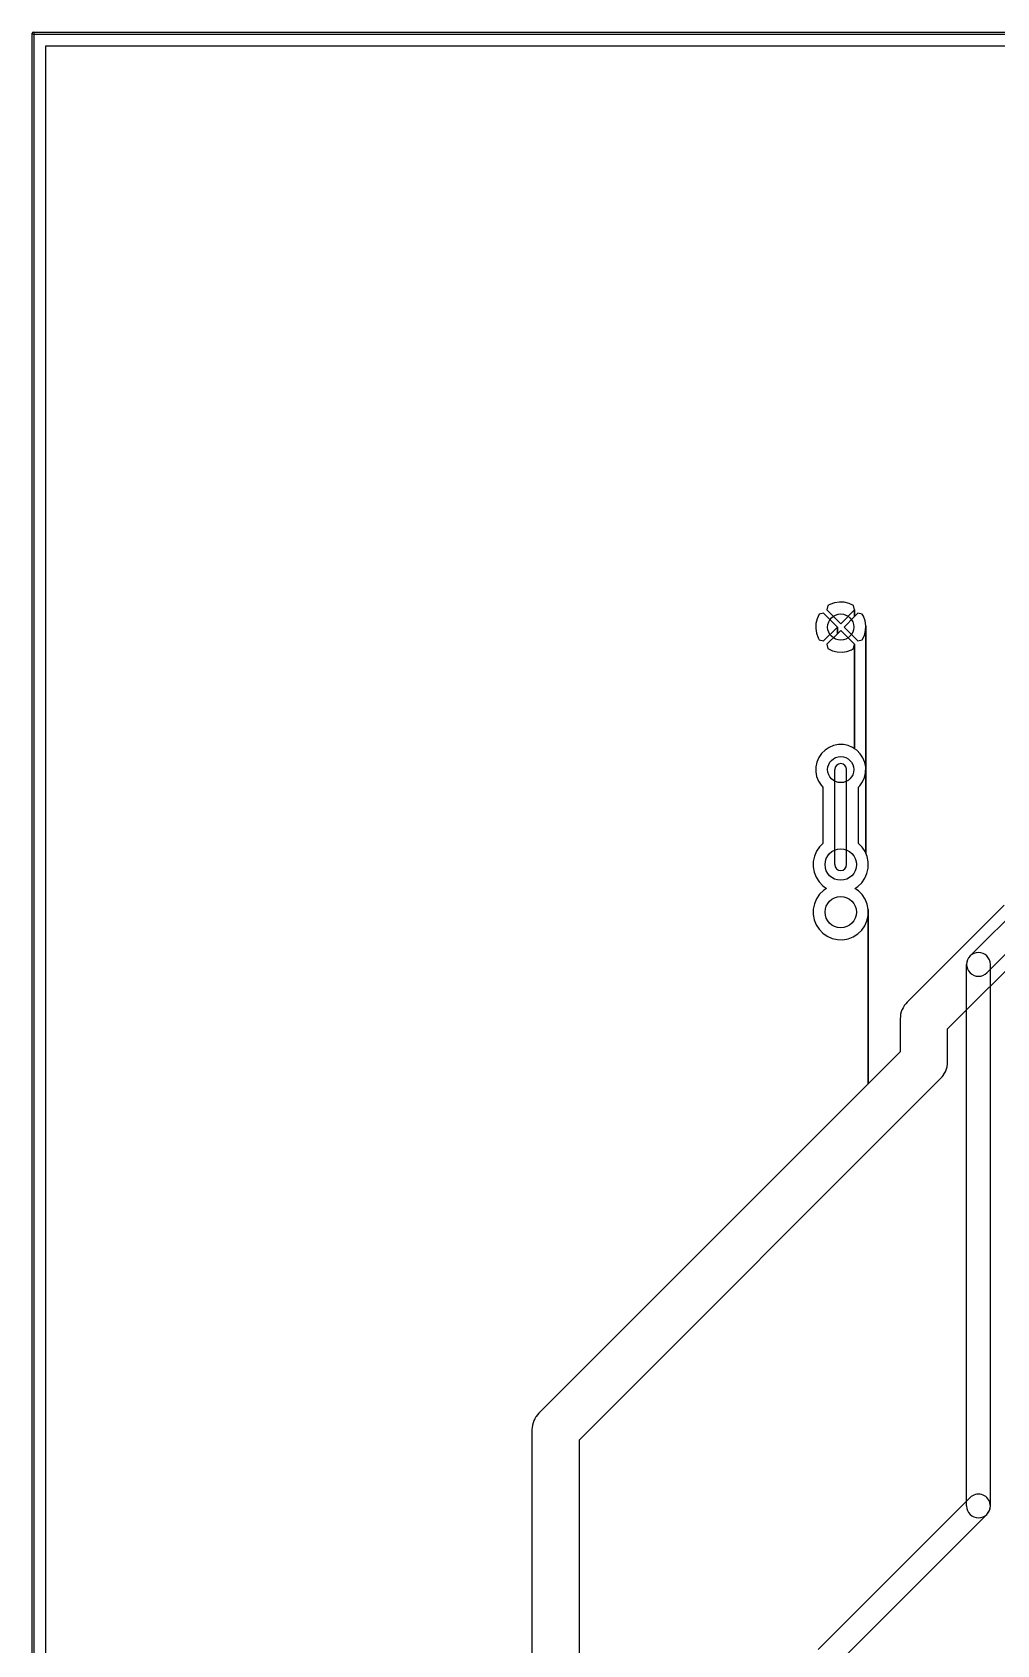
# Model space of a CAD drawing. Extents: x 10 to 213, y -213 to -15.
# Drawn here: x 10.1 to 61.7, y -101.4 to -15.2 of the extents above; entities that cross this region are included whole.
import ezdxf

# ---------------------------------------------------------------- set-up
doc = ezdxf.new("R2010")
doc.units = 0
doc.header["$MEASUREMENT"] = 0
doc.layers.add('BLACK', color=250, linetype='CONTINUOUS')

msp = doc.modelspace()

# ---------------------------------------------------------------- linework, layer by layer
at = {"layer": 'BLACK'}
for p, q in [((10.11, -213.36), (10.11, -15.24)), ((10.16, -15.19), (213.36, -15.19)), ((10.16, -15.29), (213.36, -15.29)), ((10.21, -213.36), (10.21, -15.24)), ((10.845, -212.675), (10.845, -15.925)), ((10.845, -15.925), (212.675, -15.925)), ((10.845, -212.675), (10.845, -15.925)), ((10.845, -15.925), (212.675, -15.925)), ((53.269, -45.6519), (53.0104, -45.6912)), ((53.269, -45.6519), (53.0104, -45.6912)), ((53.5302, -45.6636), (53.269, -45.6519)), ((53.5302, -45.6636), (53.269, -45.6519)), ((53.7842, -45.7258), (53.5302, -45.6636)), ((53.7842, -45.7258), (53.5302, -45.6636)), ((52.0758, -46.5458), (52.0136, -46.7998)), ((52.0758, -46.5458), (52.0136, -46.7998)), ((52.1862, -46.3087), (52.0758, -46.5458)), ((52.1862, -46.3087), (52.0758, -46.5458)), ((52.4198, -46.2494), (52.1862, -46.3087)), ((52.4198, -46.2494), (52.1862, -46.3087)), ((53.1604, -46.99), (52.4198, -46.2494)), ((53.1604, -46.99), (52.4198, -46.2494)), ((52.6587, -45.8362), (52.5994, -46.0698)), ((52.6587, -45.8362), (52.5994, -46.0698)), ((52.5994, -46.0698), (53.34, -46.8104)), ((52.5994, -46.0698), (53.34, -46.8104)), ((52.7644, -45.78), (52.6587, -45.8362)), ((52.7644, -45.78), (52.6587, -45.8362)), ((53.0104, -45.6912), (52.7644, -45.78)), ((53.0104, -45.6912), (52.7644, -45.78)), ((53.34, -46.8104), (54.0806, -46.0698)), ((53.34, -46.8104), (54.0806, -46.0698)), ((54.0806, -46.429), (53.5196, -46.99)), ((54.0806, -46.429), (53.5196, -46.99)), ((54.0213, -45.8362), (53.7842, -45.7258)), ((54.0213, -45.8362), (53.7842, -45.7258)), ((54.0806, -46.0698), (54.0213, -45.8362)), ((54.0806, -46.0698), (54.0213, -45.8362)), ((54.0806, -46.429), (54.0806, -46.0698)), ((54.0806, -46.0698), (54.0806, -46.429)), ((54.0806, -46.429), (54.0806, -46.0698)), ((54.0806, -46.0698), (54.0806, -46.429)), ((54.2602, -46.2494), (54.0806, -46.429)), ((54.2602, -46.2494), (54.0806, -46.429)), ((54.4938, -46.3087), (54.2602, -46.2494)), ((54.4938, -46.3087), (54.2602, -46.2494)), ((54.55, -46.4144), (54.4938, -46.3087)), ((54.55, -46.4144), (54.4938, -46.3087)), ((54.6388, -46.6604), (54.55, -46.4144)), ((54.6388, -46.6604), (54.55, -46.4144)), ((52.0136, -46.7998), (52.0019, -47.061)), ((52.0136, -46.7998), (52.0019, -47.061)), ((52.0019, -47.061), (52.0412, -47.3196)), ((52.0019, -47.061), (52.0412, -47.3196)), ((52.0412, -47.3196), (52.13, -47.5656)), ((52.0412, -47.3196), (52.13, -47.5656)), ((52.4198, -47.7306), (53.1604, -46.99)), ((52.4198, -47.7306), (53.1604, -46.99)), ((53.1604, -47.3492), (52.5994, -47.9102)), ((53.1604, -47.3492), (52.5994, -47.9102)), ((53.1604, -47.3492), (53.1604, -46.99)), ((53.1604, -46.99), (53.1604, -47.3492)), ((53.1604, -47.3492), (53.1604, -46.99)), ((53.1604, -46.99), (53.1604, -47.3492)), ((53.34, -47.1696), (53.1604, -47.3492)), ((53.34, -47.1696), (53.1604, -47.3492)), ((54.0806, -47.9102), (53.34, -47.1696)), ((54.0806, -47.9102), (53.34, -47.1696)), ((53.5196, -46.99), (54.2602, -47.7306)), ((53.5196, -46.99), (54.2602, -47.7306)), ((54.6042, -47.4342), (54.6664, -47.1802)), ((54.6042, -47.4342), (54.6664, -47.1802)), ((54.6781, -46.919), (54.6388, -46.6604)), ((54.6781, -46.919), (54.6388, -46.6604)), ((54.6664, -47.1802), (54.6781, -46.919)), ((54.6664, -47.1802), (54.6781, -46.919)), ((54.6781, -59.0703), (54.6781, -46.919)), ((54.6781, -46.919), (54.6781, -59.0703)), ((54.6781, -59.0703), (54.6781, -46.919)), ((54.6781, -46.919), (54.6781, -59.0703)), ((52.13, -47.5656), (52.1862, -47.6713)), ((52.13, -47.5656), (52.1862, -47.6713)), ((52.1862, -47.6713), (52.4198, -47.7306)), ((52.1862, -47.6713), (52.4198, -47.7306)), ((52.5994, -47.9102), (52.6587, -48.1438)), ((52.5994, -47.9102), (52.6587, -48.1438)), ((52.6587, -48.1438), (52.8958, -48.2542)), ((52.6587, -48.1438), (52.8958, -48.2542)), ((52.8958, -48.2542), (53.1498, -48.3164)), ((52.8958, -48.2542), (53.1498, -48.3164)), ((53.6696, -48.2888), (53.9156, -48.2)), ((53.6696, -48.2888), (53.9156, -48.2)), ((53.9156, -48.2), (54.0213, -48.1438)), ((53.9156, -48.2), (54.0213, -48.1438)), ((54.0213, -48.1438), (54.0806, -47.9102)), ((54.0213, -48.1438), (54.0806, -47.9102)), ((54.0806, -53.501), (54.0806, -47.9102)), ((54.0806, -47.9102), (54.0806, -53.501)), ((54.0806, -53.501), (54.0806, -47.9102)), ((54.0806, -47.9102), (54.0806, -53.501)), ((54.2602, -47.7306), (54.4938, -47.6713)), ((54.2602, -47.7306), (54.4938, -47.6713)), ((54.4938, -47.6713), (54.6042, -47.4342)), ((54.4938, -47.6713), (54.6042, -47.4342)), ((53.1498, -48.3164), (53.411, -48.3281)), ((53.1498, -48.3164), (53.411, -48.3281)), ((53.411, -48.3281), (53.6696, -48.2888)), ((53.411, -48.3281), (53.6696, -48.2888)), ((52.7192, -53.4225), (52.5004, -53.5657)), ((52.7192, -53.4225), (52.5004, -53.5657)), ((52.9617, -53.3246), (52.7192, -53.4225)), ((52.9617, -53.3246), (52.7192, -53.4225)), ((53.2186, -53.2756), (52.9617, -53.3246)), ((53.2186, -53.2756), (52.9617, -53.3246)), ((53.4801, -53.2774), (53.2186, -53.2756)), ((53.4801, -53.2774), (53.2186, -53.2756)), ((53.7362, -53.33), (53.4801, -53.2774)), ((53.7362, -53.33), (53.4801, -53.2774)), ((53.9773, -53.4313), (53.7362, -53.33)), ((53.9773, -53.4313), (53.7362, -53.33)), ((54.0806, -53.501), (53.9773, -53.4313)), ((54.0806, -53.501), (53.9773, -53.4313)), ((52.0628, -54.2048), (52.0084, -54.4606)), ((52.0628, -54.2048), (52.0084, -54.4606)), ((52.1658, -53.9645), (52.0628, -54.2048)), ((52.1658, -53.9645), (52.0628, -54.2048)), ((52.3135, -53.7487), (52.1658, -53.9645)), ((52.3135, -53.7487), (52.1658, -53.9645)), ((52.5004, -53.5657), (52.3135, -53.7487)), ((52.5004, -53.5657), (52.3135, -53.7487)), ((54.1941, -53.5775), (54.0806, -53.501)), ((54.1941, -53.5775), (54.0806, -53.501)), ((54.3784, -53.7631), (54.1941, -53.5775)), ((54.3784, -53.7631), (54.1941, -53.5775)), ((54.5231, -53.9809), (54.3784, -53.7631)), ((54.5231, -53.9809), (54.3784, -53.7631)), ((54.6228, -54.2227), (54.5231, -53.9809)), ((54.6228, -54.2227), (54.5231, -53.9809)), ((54.6736, -54.4792), (54.6228, -54.2227)), ((54.6736, -54.4792), (54.6228, -54.2227)), ((52.0084, -54.4606), (52.0047, -54.7221)), ((52.0084, -54.4606), (52.0047, -54.7221)), ((52.0047, -54.7221), (52.052, -54.9793)), ((52.0047, -54.7221), (52.052, -54.9793)), ((52.052, -54.9793), (52.1482, -55.2225)), ((52.052, -54.9793), (52.1482, -55.2225)), ((53.0225, -59.69), (53.0225, -54.61)), ((53.6575, -59.69), (53.6575, -54.61)), ((54.5051, -55.2719), (54.6114, -55.033)), ((54.5051, -55.2719), (54.6114, -55.033)), ((54.6114, -55.033), (54.6694, -54.7779)), ((54.6114, -55.033), (54.6694, -54.7779)), ((54.6694, -54.7779), (54.6736, -54.4792)), ((54.6694, -54.7779), (54.6736, -54.4792)), ((52.1482, -55.2225), (52.2899, -55.4423)), ((52.1482, -55.2225), (52.2899, -55.4423)), ((52.2899, -55.4423), (52.3875, -55.5434)), ((52.2899, -55.4423), (52.3875, -55.5434)), ((52.3875, -55.5434), (52.3875, -58.5607)), ((52.3875, -55.5434), (52.3875, -58.5607)), ((54.2925, -55.5444), (54.3543, -55.4856)), ((54.2925, -55.5444), (54.3543, -55.4856)), ((54.2925, -58.5584), (54.2925, -55.5444)), ((54.2925, -58.5584), (54.2925, -55.5444)), ((54.3543, -55.4856), (54.5051, -55.2719)), ((54.3543, -55.4856), (54.5051, -55.2719)), ((52.3875, -58.5607), (52.206, -58.7385)), ((52.3875, -58.5607), (52.206, -58.7385)), ((54.4872, -58.7544), (54.2925, -58.5584)), ((54.4872, -58.7544), (54.2925, -58.5584)), ((51.929, -59.2424), (51.8689, -59.525)), ((51.929, -59.2424), (51.8689, -59.525)), ((52.0428, -58.9768), (51.929, -59.2424)), ((52.0428, -58.9768), (51.929, -59.2424)), ((52.206, -58.7385), (52.0428, -58.9768)), ((52.206, -58.7385), (52.0428, -58.9768)), ((54.6471, -58.995), (54.4872, -58.7544)), ((54.6471, -58.995), (54.4872, -58.7544)), ((54.6781, -59.0703), (54.6471, -58.995)), ((54.6781, -59.0703), (54.6471, -58.995)), ((54.7571, -59.2621), (54.6781, -59.0703)), ((54.7571, -59.2621), (54.6781, -59.0703)), ((54.8133, -59.5455), (54.7571, -59.2621)), ((54.8133, -59.5455), (54.7571, -59.2621)), ((51.8689, -59.525), (51.8649, -59.8139)), ((51.8689, -59.525), (51.8649, -59.8139)), ((51.8649, -59.8139), (51.917, -60.098)), ((51.8649, -59.8139), (51.917, -60.098)), ((51.917, -60.098), (52.0234, -60.3667)), ((51.917, -60.098), (52.0234, -60.3667)), ((54.6271, -60.4212), (54.7446, -60.1573)), ((54.6271, -60.4212), (54.7446, -60.1573)), ((54.7446, -60.1573), (54.8087, -59.8755)), ((54.7446, -60.1573), (54.8087, -59.8755)), ((54.8087, -59.8755), (54.8133, -59.5455)), ((54.8087, -59.8755), (54.8133, -59.5455)), ((52.0234, -60.3667), (52.1799, -60.6095)), ((52.0234, -60.3667), (52.1799, -60.6095)), ((52.1799, -60.6095), (52.3806, -60.8173)), ((52.1799, -60.6095), (52.3806, -60.8173)), ((52.4124, -61.0763), (52.206, -61.2785)), ((52.4124, -61.0763), (52.206, -61.2785)), ((52.3806, -60.8173), (52.588, -60.9615)), ((52.3806, -60.8173), (52.588, -60.9615)), ((52.588, -60.9615), (52.4124, -61.0763)), ((52.588, -60.9615), (52.4124, -61.0763)), ((54.0901, -60.9589), (54.2514, -60.8565)), ((54.0901, -60.9589), (54.2514, -60.8565)), ((54.2836, -61.0894), (54.0901, -60.9589)), ((54.2836, -61.0894), (54.0901, -60.9589)), ((54.2514, -60.8565), (54.4606, -60.6573)), ((54.2514, -60.8565), (54.4606, -60.6573)), ((54.4872, -61.2944), (54.2836, -61.0894)), ((54.4872, -61.2944), (54.2836, -61.0894)), ((54.4606, -60.6573), (54.6271, -60.4212)), ((54.4606, -60.6573), (54.6271, -60.4212)), ((51.8689, -62.065), (51.8649, -62.3539)), ((51.8689, -62.065), (51.8649, -62.3539)), ((51.929, -61.7824), (51.8689, -62.065)), ((51.929, -61.7824), (51.8689, -62.065)), ((52.0428, -61.5168), (51.929, -61.7824)), ((52.0428, -61.5168), (51.929, -61.7824)), ((52.206, -61.2785), (52.0428, -61.5168)), ((52.206, -61.2785), (52.0428, -61.5168)), ((54.6471, -61.535), (54.4872, -61.2944)), ((54.6471, -61.535), (54.4872, -61.2944)), ((54.7571, -61.8021), (54.6471, -61.535)), ((54.7571, -61.8021), (54.6471, -61.535)), ((54.8133, -62.0855), (54.7571, -61.8021)), ((54.8133, -62.0855), (54.7571, -61.8021)), ((62.0721, -61.8619), (56.887, -67.047)), ((62.0721, -61.8619), (56.887, -67.047)), ((60.257, -64.575), (63.051, -61.781)), ((51.8649, -62.3539), (51.917, -62.638)), ((51.8649, -62.3539), (51.917, -62.638)), ((51.917, -62.638), (52.0234, -62.9067)), ((51.917, -62.638), (52.0234, -62.9067)), ((52.0234, -62.9067), (52.1799, -63.1495)), ((52.0234, -62.9067), (52.1799, -63.1495)), ((54.6271, -62.9612), (54.7446, -62.6973)), ((54.6271, -62.9612), (54.7446, -62.6973)), ((54.7446, -62.6973), (54.8087, -62.4155)), ((54.7446, -62.6973), (54.8087, -62.4155)), ((54.8087, -62.4155), (54.8133, -62.0855)), ((54.8087, -62.4155), (54.8133, -62.0855)), ((54.8133, -71.4067), (54.8133, -62.0855)), ((54.8133, -62.0855), (54.8133, -71.4067)), ((54.8133, -71.4067), (54.8133, -62.0855)), ((54.8133, -62.0855), (54.8133, -71.4067)), ((61.155, -65.473), (63.949, -62.679)), ((52.1799, -63.1495), (52.3806, -63.3573)), ((52.1799, -63.1495), (52.3806, -63.3573)), ((52.3806, -63.3573), (52.6178, -63.5222)), ((52.3806, -63.3573), (52.6178, -63.5222)), ((52.6178, -63.5222), (52.8826, -63.6379)), ((52.6178, -63.5222), (52.8826, -63.6379)), ((52.8826, -63.6379), (53.1647, -63.6999)), ((52.8826, -63.6379), (53.1647, -63.6999)), ((53.1647, -63.6999), (53.4536, -63.706)), ((53.1647, -63.6999), (53.4536, -63.706)), ((53.4536, -63.706), (53.7381, -63.6558)), ((53.4536, -63.706), (53.7381, -63.6558)), ((53.7381, -63.6558), (54.0074, -63.5513)), ((53.7381, -63.6558), (54.0074, -63.5513)), ((54.0074, -63.5513), (54.2514, -63.3965)), ((54.0074, -63.5513), (54.2514, -63.3965)), ((54.2514, -63.3965), (54.4606, -63.1973)), ((54.2514, -63.3965), (54.4606, -63.1973)), ((54.4606, -63.1973), (54.6271, -62.9612)), ((54.4606, -63.1973), (54.6271, -62.9612)), ((59.055, -68.4711), (63.8643, -63.6618)), ((59.055, -68.4711), (63.8643, -63.6618)), ((60.071, -93.98), (60.071, -65.024)), ((61.341, -93.98), (61.341, -65.024)), ((56.7296, -67.2385), (56.6742, -67.3419)), ((56.7296, -67.2385), (56.6742, -67.3419)), ((56.7339, -67.2333), (56.7296, -67.2385)), ((56.7339, -67.2333), (56.7296, -67.2385)), ((56.7371, -67.2275), (56.7339, -67.2333)), ((56.7371, -67.2275), (56.7339, -67.2333)), ((56.8125, -67.1377), (56.7371, -67.2275)), ((56.8125, -67.1377), (56.7371, -67.2275)), ((56.887, -67.047), (56.8125, -67.1377)), ((56.887, -67.047), (56.8125, -67.1377)), ((56.5151, -67.9273), (56.515, -67.9403)), ((56.5151, -67.9273), (56.515, -67.9403)), ((56.515, -67.9403), (56.515, -67.9406)), ((56.515, -67.9403), (56.515, -67.9406)), ((56.515, -67.9406), (56.515, -67.9408)), ((56.515, -67.9406), (56.515, -67.9408)), ((56.515, -67.9408), (56.515, -67.945)), ((56.515, -67.9408), (56.515, -67.945)), ((56.515, -67.945), (56.515, -69.7049)), ((56.515, -67.945), (56.515, -69.7049)), ((56.5282, -67.8107), (56.5151, -67.9273)), ((56.5282, -67.8107), (56.5151, -67.9273)), ((56.5401, -67.694), (56.5282, -67.8107)), ((56.5401, -67.694), (56.5282, -67.8107)), ((56.542, -67.6876), (56.5401, -67.694)), ((56.542, -67.6876), (56.5401, -67.694)), ((56.5428, -67.681), (56.542, -67.6876)), ((56.5428, -67.681), (56.542, -67.6876)), ((56.5782, -67.5691), (56.5428, -67.681)), ((56.5782, -67.5691), (56.5428, -67.681)), ((56.6125, -67.4569), (56.5782, -67.5691)), ((56.6125, -67.4569), (56.5782, -67.5691)), ((56.6157, -67.4511), (56.6125, -67.4569)), ((56.6157, -67.4511), (56.6125, -67.4569)), ((56.6177, -67.4447), (56.6157, -67.4511)), ((56.6177, -67.4447), (56.6157, -67.4511)), ((56.6742, -67.3419), (56.6177, -67.4447)), ((56.6742, -67.3419), (56.6177, -67.4447)), ((59.055, -70.231), (59.055, -68.4711)), ((59.055, -70.231), (59.055, -68.4711)), ((56.515, -69.7049), (54.8133, -71.4067)), ((56.515, -69.7049), (54.8133, -71.4067)), ((58.9575, -70.7191), (58.9918, -70.6069)), ((58.9575, -70.7191), (58.9918, -70.6069)), ((58.9918, -70.6069), (59.0272, -70.495)), ((58.9918, -70.6069), (59.0272, -70.495)), ((59.0272, -70.495), (59.028, -70.4884)), ((59.0272, -70.495), (59.028, -70.4884)), ((59.028, -70.4884), (59.0299, -70.482)), ((59.028, -70.4884), (59.0299, -70.482)), ((59.0299, -70.482), (59.0418, -70.3653)), ((59.0299, -70.482), (59.0418, -70.3653)), ((59.0418, -70.3653), (59.0549, -70.2487)), ((59.0418, -70.3653), (59.0549, -70.2487)), ((59.0549, -70.2487), (59.055, -70.2357)), ((59.0549, -70.2487), (59.055, -70.2357)), ((59.055, -70.2352), (59.055, -70.231)), ((59.055, -70.2352), (59.055, -70.231)), ((59.055, -70.2354), (59.055, -70.2352)), ((59.055, -70.2354), (59.055, -70.2352)), ((59.055, -70.2357), (59.055, -70.2354)), ((59.055, -70.2357), (59.055, -70.2354)), ((54.8133, -71.4067), (37.202, -89.018)), ((54.8133, -71.4067), (37.202, -89.018)), ((39.37, -90.4421), (58.683, -71.129)), ((39.37, -90.4421), (58.683, -71.129)), ((58.683, -71.129), (58.7575, -71.0384)), ((58.683, -71.129), (58.7575, -71.0384)), ((58.7575, -71.0384), (58.8329, -70.9485)), ((58.7575, -71.0384), (58.8329, -70.9485)), ((58.8329, -70.9485), (58.8361, -70.9427)), ((58.8329, -70.9485), (58.8361, -70.9427)), ((58.8361, -70.9427), (58.8404, -70.9375)), ((58.8361, -70.9427), (58.8404, -70.9375)), ((58.8404, -70.9375), (58.8958, -70.8341)), ((58.8404, -70.9375), (58.8958, -70.8341)), ((58.8958, -70.8341), (58.9523, -70.7313)), ((58.8958, -70.8341), (58.9523, -70.7313)), ((58.9523, -70.7313), (58.9543, -70.7249)), ((58.9523, -70.7313), (58.9543, -70.7249)), ((58.9543, -70.7249), (58.9575, -70.7191)), ((58.9543, -70.7249), (58.9575, -70.7191)), ((36.8578, -89.652), (36.857, -89.6586)), ((36.8578, -89.652), (36.857, -89.6586)), ((36.8932, -89.5401), (36.8578, -89.652)), ((36.8932, -89.5401), (36.8578, -89.652)), ((36.9275, -89.4279), (36.8932, -89.5401)), ((36.9275, -89.4279), (36.8932, -89.5401)), ((36.9307, -89.4221), (36.9275, -89.4279)), ((36.9307, -89.4221), (36.9275, -89.4279)), ((36.9327, -89.4157), (36.9307, -89.4221)), ((36.9327, -89.4157), (36.9307, -89.4221)), ((36.9892, -89.3129), (36.9327, -89.4157)), ((36.9892, -89.3129), (36.9327, -89.4157)), ((37.0446, -89.2095), (36.9892, -89.3129)), ((37.0446, -89.2095), (36.9892, -89.3129)), ((37.0489, -89.2043), (37.0446, -89.2095)), ((37.0489, -89.2043), (37.0446, -89.2095)), ((37.0521, -89.1985), (37.0489, -89.2043)), ((37.0521, -89.1985), (37.0489, -89.2043)), ((37.1275, -89.1087), (37.0521, -89.1985)), ((37.1275, -89.1087), (37.0521, -89.1985)), ((37.202, -89.018), (37.1275, -89.1087)), ((37.202, -89.018), (37.1275, -89.1087)), ((36.8301, -89.8983), (36.83, -89.9113)), ((36.8301, -89.8983), (36.83, -89.9113)), ((36.83, -89.9113), (36.83, -89.9116)), ((36.83, -89.9113), (36.83, -89.9116)), ((36.83, -89.9116), (36.83, -89.9118)), ((36.83, -89.9116), (36.83, -89.9118)), ((36.83, -89.9118), (36.83, -89.916)), ((36.83, -89.9118), (36.83, -89.916)), ((36.83, -89.916), (36.83, -111.338)), ((36.83, -89.916), (36.83, -111.338)), ((36.8432, -89.7817), (36.8301, -89.8983)), ((36.8432, -89.7817), (36.8301, -89.8983)), ((36.8551, -89.665), (36.8432, -89.7817)), ((36.8551, -89.665), (36.8432, -89.7817)), ((36.857, -89.6586), (36.8551, -89.665)), ((36.857, -89.6586), (36.8551, -89.665)), ((39.37, -111.342), (39.37, -90.4421)), ((39.37, -111.342), (39.37, -90.4421)), ((52.129, -101.659), (60.257, -93.531)), ((53.027, -102.557), (61.155, -94.429))]:
    msp.add_line(p, q, dxfattribs=at)
for centre, radius in [((53.34, -46.99), 0.6985), ((53.34, -54.61), 0.6985), ((53.34, -59.69), 0.8382), ((53.34, -62.23), 0.8382)]:
    msp.add_circle(centre, radius, dxfattribs=at)
for centre, radius, start, end in [((10.16, -15.24), 0.05, 360, 540), ((10.16, -15.24), 0.05, 90, 270), ((53.34, -54.61), 0.3175, 360, 540), ((53.34, -59.69), 0.3175, 180, 360), ((60.706, -65.024), 0.635, 360, 540), ((60.706, -65.024), 0.635, 135, 315), ((60.706, -93.98), 0.635, 315, 495), ((60.706, -93.98), 0.635, 180, 360)]:
    msp.add_arc(centre, radius, start, end, dxfattribs=at)

doc.saveas('drawing.dxf')
